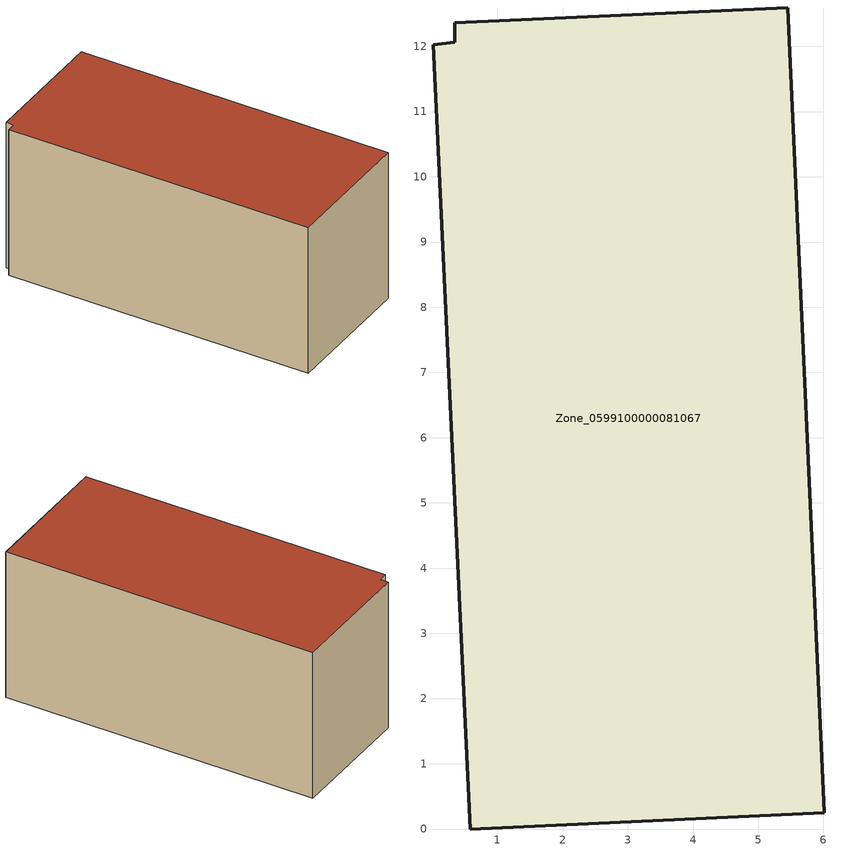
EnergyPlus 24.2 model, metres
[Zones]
Zone_0599100000081067
 floor ground (C_G): 0.58,0 0.01,12.03 0.34,12.07 0.34,12.36 5.45,12.59 6.01,0.25 z0
 wall outside (C_F): 0.58,0 6.01,0.25 5.45,12.59 0.34,12.36 0.34,12.07 0.01,12.03 0.58,0 z0:6.07
 roof outside (C_R): 0.01,12.03 0.58,0 6.01,0.25 5.45,12.59 0.34,12.36 0.34,12.07 z6.07
[BUILDING]
Pand.0599100000081067: North Axis=0; Terrain=City; Loads Convergence Tolerance Value=0.04; Temperature Convergence Tolerance Value=0.4; Solar Distribution=FullExterior; Maximum Number of Warmup Days=25; Minimum Number of Warmup Days=1
[Site:Location]
Rotterdam.The.Hague.AP_ZH_NLD Design_Conditions: Latitude=51.96; Longitude=4.45; Time Zone=1; Elevation=-4.5
[SITE:GROUNDTEMPERATURE:BUILDINGSURFACE]
18, 18, 18, 18, 18, 18, 18, 18, 18, 18, 18, 18
[MATERIAL] Thermal Absorptance=0.9; Solar Absorptance=0.7; Visible Absorptance=0.7
Name | Roughness | Thickness | Conductivity | Density | Specific Heat
G.TC.1946 | MediumSmooth | 0.15 | 1 | 540 | 1210
F.TC.1946 | Rough | 0.3 | 0.857143 | 1920 | 840
R.TC.1946 | MediumRough | 0.2 | 0.909091 | 1500 | 1000
[CONSTRUCTION]
C_G: G.TC.1946
C_F: F.TC.1946
C_R: R.TC.1946
[ZONE]
Zone_0599100000081067: Type=1; Multiplier=1; Ceiling Height=Autocalculate; Volume=Autocalculate; Floor Area=autocalculate; Part of Total Floor Area=Yes
[ZONEINFILTRATION:DESIGNFLOWRATE]
Infil_Zone_0599100000081067: Zone or ZoneList or Space or SpaceList=Zone_0599100000081067; Schedule=AlwaysOn; Design Flow Rate Calculation Method=Flow/Area; Flow Rate per Floor Area=0.003; Constant Term Coefficient=1; Temperature Term Coefficient=0; Velocity Term Coefficient=0; Velocity Squared Term Coefficient=0
[HVACTEMPLATE:ZONE:IDEALLOADSAIRSYSTEM]
Zone_0599100000081067: Maximum Heating Supply Air Temperature=50; Minimum Cooling Supply Air Temperature=13; Maximum Heating Supply Air Humidity Ratio=0.0156; Minimum Cooling Supply Air Humidity Ratio=0.0077; Heating Limit=NoLimit; Cooling Limit=NoLimit; Dehumidification Control Type=ConstantSensibleHeatRatio; Cooling Sensible Heat Ratio=0.7; Dehumidification Setpoint=60; Humidification Control Type=None; Humidification Setpoint=30; Outdoor Air Method=None; Outdoor Air Flow Rate per Person=0.00944; Outdoor Air Flow Rate per Zone Floor Area=0; Outdoor Air Flow Rate per Zone=0; Demand Controlled Ventilation Type=None; Outdoor Air Economizer Type=NoEconomizer; Heat Recovery Type=None; Sensible Heat Recovery Effectiveness=0.7; Latent Heat Recovery Effectiveness=0.65
[ZONECONTROL:THERMOSTAT]
ThermostatControl_Zone_0599100000081067: Zone or ZoneList=Zone_0599100000081067; Control Type Schedule=DualSetpointControlType; Control 1=Thermostat_Zone_0599100000081067; Temperature Difference Between Cutout And Setpoint=0
[THERMOSTATSETPOINT:DUALSETPOINT]
Thermostat_Zone_0599100000081067: Heating Setpoint Temperature Schedule=HeatingSetpoint_Zone_0599100000081067; Cooling Setpoint Temperature Schedule=CoolingSetpoint_Zone_0599100000081067
[SCHEDULE:COMPACT]
HeatingSetpoint_Zone_0599100000081067: Through: 12/31, For: AllDays, Until: 24:00, 21
CoolingSetpoint_Zone_0599100000081067: Through: 12/31, For: AllDays, Until: 24:00, 24
DualSetpointControlType: Through: 12/31, For: AllDays, Until: 24:00, 4
AlwaysOn: Through: 12/31, For: AllDays, Until: 24:00, 1
